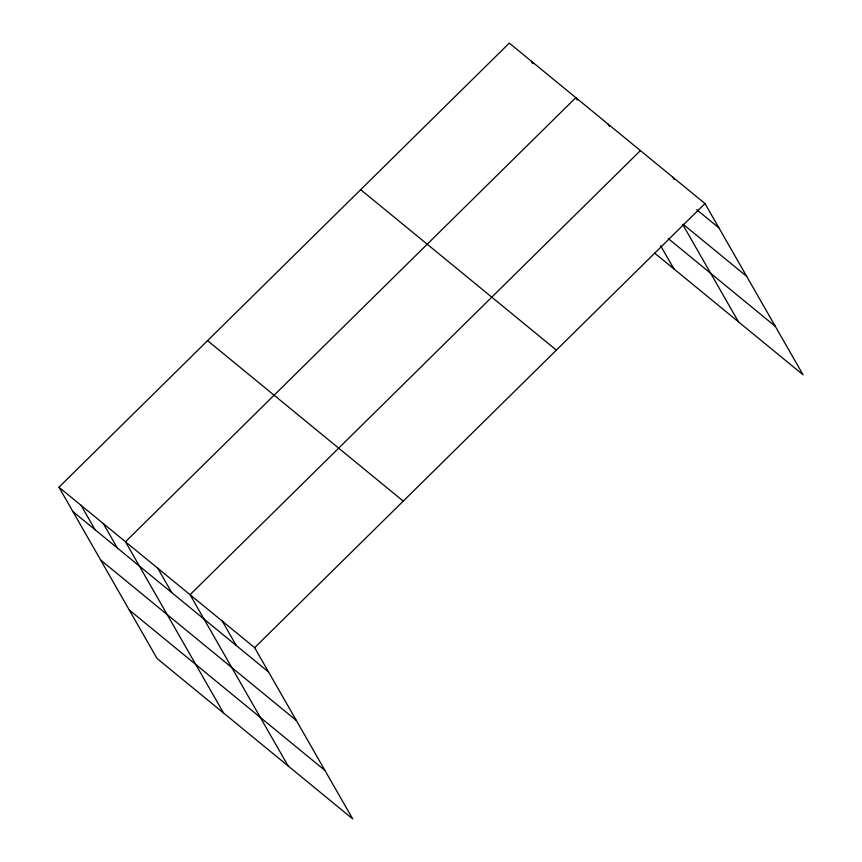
<?xml version="1.0" encoding="UTF-8"?>
<svg xmlns="http://www.w3.org/2000/svg" width="862" height="862" viewBox="0 0 862 862"><rect width="100%" height="100%" fill="white"/><g stroke="black" fill="none" stroke-linecap="round" stroke-linejoin="round"><path stroke-width="1.29" d="M58.95 487.213L254.635 647.664L352.698 818.9L157.013 658.449L58.95 487.213L509.302 43.1L704.987 203.551L803.05 374.787L654.743 253.191M640.401 150.602L190.06 594.715L288.123 765.952M254.635 647.664L704.987 203.551M696.722 209.692L718.919 227.891M683.113 224.249L746.686 276.368M668.33 238.612L775.283 326.31M360.682 189.662L556.367 350.112M207.57 340.652L403.244 501.102M72.893 511.543L268.567 672.004M100.649 560.02L296.334 720.481M129.257 609.973L324.942 770.423M672.694 177.076L674.019 179.393M682.747 224.529L738.475 321.838M608.119 124.128L609.445 126.445M577.163 99.97L575.827 97.654L125.486 541.767L223.549 713.003M660.68 245.81L673.901 268.89M531.477 61.288L532.802 63.605M222.342 621.19L236.285 645.53M157.768 568.241L171.71 592.582M103.3 523.579L117.243 547.92M81.125 505.391L95.068 529.731"/></g></svg>
